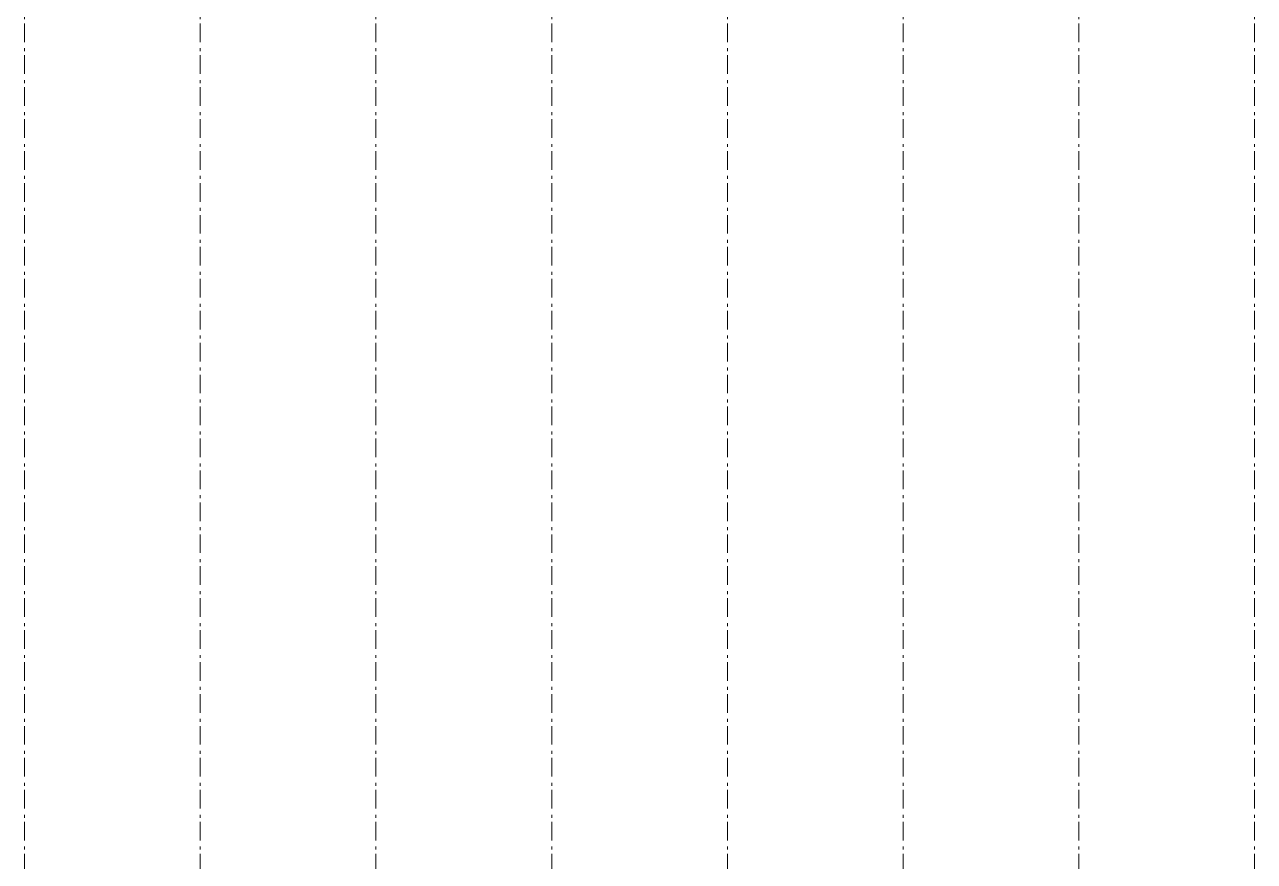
# Model space of a CAD drawing. Header units: millimetres. Extents: x 199 to 443, y 158 to 366.
# Drawn here: x 342.59 to 383.89, y 278.07 to 306.16 of the extents above; entities that cross this region are included whole.
import ezdxf

# ---------------------------------------------------------------- set-up
doc = ezdxf.new("R2010")
doc.units = ezdxf.units.MM
doc.linetypes.add('STYLE_12', pattern=[1.04164, 0.625, -0.208282, 0.069427, -0.138931])
doc.layers.add('Eje-Columnas', color=252, linetype='STYLE_12', lineweight=5)

msp = doc.modelspace()

# ---------------------------------------------------------------- linework, layer by layer
at = {"layer": 'Eje-Columnas'}
for points in [[(342.592, 349.094), (342.592, 191.669)], [(348.492, 349.094), (348.492, 196.959)], [(354.392, 349.094), (354.392, 202.184)], [(360.292, 349.094), (360.292, 207.459)], [(366.192, 349.094), (366.192, 212.78)], [(372.092, 349.094), (372.092, 218.09)], [(377.992, 349.094), (377.992, 223.385)], [(383.892, 349.094), (383.892, 228.823)]]:
    msp.add_lwpolyline(points, dxfattribs=at)

doc.saveas('drawing.dxf')
